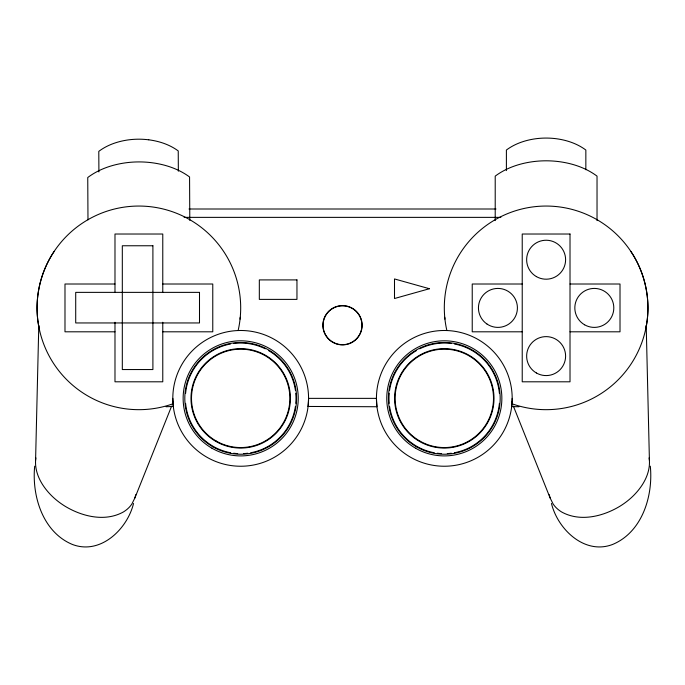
<?xml version="1.0" encoding="UTF-8"?>
<svg xmlns="http://www.w3.org/2000/svg" width="685" height="685" viewBox="0 0 685 685"><rect width="100%" height="100%" fill="white"/><g stroke="black" fill="none" stroke-linecap="round" stroke-linejoin="round"><path stroke-width="1.03" d="M512.183 398.362A67.875 67.875 0 0 1 410.375 457.143A67.875 67.875 0 0 1 410.375 339.58A67.875 67.875 0 0 1 512.183 398.362L512.055 402.532M38.788 325.461L35.577 460.448C34.781 474.38 42.744 487.181 52.437 496.531A64.381 50.176 20.7 0 0 65.084 506.249C82.191 516.593 105.242 522.21 123.608 511.841A39.567 30.842 20.7 0 0 131.82 504.109L134.911 497.909L171.627 406.102M512.097 401.727L511.729 406.205M34.687 466.177C31.733 495.846 42.684 531.98 72.233 544.395C100.241 555.278 127.213 529.377 133.549 503.449M512.02 403.088L511.969 403.773A101.808 101.808 0 0 0 646.743 323.397A101.808 101.808 0 0 0 542.486 206.117A101.808 101.808 0 0 0 446.868 330.538M240.058 319.15L240.255 317.275M308.104 406.205L308.567 398.362A67.875 67.875 0 0 0 206.75 339.58A67.875 67.875 0 0 0 206.75 457.143A67.875 67.875 0 0 0 308.567 398.362L376.433 398.362L376.955 406.744L308.079 406.453M511.686 406.59L518.973 406.744M35.577 460.448L35.92 457.897M645.835 328.423C651.375 302.102 645.835 273.7 630.825 251.378M134.911 497.909L135.776 494.656M54.175 251.378C39.165 273.7 33.625 302.102 39.165 328.423M188.983 209.002L496.017 209.002M184.128 217.368L500.872 217.368M114.986 284.01L64.989 284.01L64.989 331.805L114.986 331.805M162.773 284.01L212.77 284.01L212.77 331.805L162.773 331.805M522.227 284.01L472.23 284.01L472.23 331.805L522.227 331.805M570.014 284.01L620.011 284.01L620.011 331.805L570.014 331.805M166.027 406.744L173.296 406.453M148.833 139.817C159.297 141.187 169.683 144.612 178.237 150.923L178.348 171.19M513.373 406.102L550.089 497.909L553.18 504.109A39.567 30.842 -20.7 0 0 561.392 511.841C579.758 522.21 602.809 516.593 619.916 506.249A64.381 50.176 -20.7 0 0 632.563 496.531C642.256 487.181 650.219 474.38 649.423 460.448L646.212 325.461M551.451 503.449C557.787 529.377 584.759 555.278 612.767 544.395C642.316 531.98 653.267 495.846 650.313 466.177M549.224 494.656L550.089 497.909M649.08 457.897L649.423 460.448M173.331 406.693L172.817 398.362M444.745 317.275L444.942 319.15M172.98 403.088L173.031 403.773A101.808 101.808 0 0 1 38.257 323.397A101.808 101.808 0 0 1 142.514 206.117A101.808 101.808 0 0 1 238.132 330.538M172.945 402.532L172.885 401.384M189.796 220.373L189.565 176.961C177.672 168.202 163.073 163.758 148.499 162.354A101.277 101.277 0 0 0 138.576 161.917A101.277 101.277 0 0 0 128.652 162.456C114.095 164.023 99.548 168.621 87.748 177.518L87.98 219.894M98.905 171.944L98.794 151.359C107.271 144.955 117.623 141.418 128.069 139.928A78.689 78.689 0 0 1 148.756 139.817M597.029 220.596L597.029 176.122C585.187 167.294 570.614 162.773 556.04 161.292A101.277 101.277 0 0 0 536.201 161.292C521.628 162.773 507.054 167.294 495.212 176.122L495.212 220.596M585.846 169.734L585.846 150.032C577.327 143.67 566.957 140.185 556.503 138.755A78.689 78.689 0 0 0 535.738 138.755C525.284 140.185 514.914 143.67 506.395 150.032L506.395 170.608M162.773 292.512L162.773 234.022L114.986 234.022L114.986 292.512M162.773 322.25L162.773 381.802L114.986 381.802L114.986 322.25M499.399 403.328A55.314 55.314 0 0 1 454.378 452.751M451.329 453.23A55.314 55.314 0 0 1 447.296 453.59M441.328 453.59A55.314 55.314 0 0 1 437.295 453.23M434.247 452.751A55.314 55.314 0 0 1 389.585 406.393M389.217 403.328A55.314 55.314 0 0 1 389.217 393.387M389.585 390.322A55.314 55.314 0 0 1 416.437 350.583M419.725 348.811A55.314 55.314 0 0 1 451.329 343.493M454.378 343.973A55.314 55.314 0 0 1 499.399 393.387M295.783 393.387A55.314 55.314 0 0 1 295.783 403.328M295.415 406.393A55.314 55.314 0 0 1 250.753 452.751M247.705 453.23A55.314 55.314 0 0 1 243.672 453.59M237.704 453.59A55.314 55.314 0 0 1 233.671 453.23M230.622 452.751A55.314 55.314 0 0 1 185.601 403.328M185.601 393.387A55.314 55.314 0 0 1 230.622 343.973M233.671 343.493A55.314 55.314 0 0 1 265.275 348.811M268.563 350.583A55.314 55.314 0 0 1 295.415 390.322M429.418 288.727L394.5 298.514L394.5 278.941L429.418 288.727M570.014 234.022L522.227 234.022L522.227 381.802L570.014 381.802L570.014 234.022M152.901 245.761L122.315 245.761L122.315 369.549L152.901 369.549L152.901 245.761M296.956 279.908L259.324 279.908L259.324 299.388L296.956 299.388L296.956 279.908M199.498 292.367L75.71 292.367L75.71 322.952L199.498 322.952L199.498 292.367M487.009 324.048A19.488 19.488 0 0 0 517.363 309.303A19.488 19.488 0 0 0 489.415 290.38A19.488 19.488 0 0 0 487.009 324.048M584.57 324.784A19.488 19.488 0 0 0 613.803 307.908A19.488 19.488 0 0 0 584.57 291.031A19.488 19.488 0 0 0 584.57 324.784M536.381 276.594A19.488 19.488 0 0 0 565.604 259.718A19.488 19.488 0 0 0 536.381 242.841A19.488 19.488 0 0 0 536.381 276.594M536.381 372.974A19.488 19.488 0 0 0 565.604 356.106A19.488 19.488 0 0 0 536.381 339.229A19.488 19.488 0 0 0 536.381 372.974M332.782 342.089A19.445 19.445 0 0 0 361.945 325.247A19.445 19.445 0 0 0 332.782 308.413A19.445 19.445 0 0 0 332.782 342.089M332.679 342.26A19.642 19.642 0 0 0 362.142 325.247A19.642 19.642 0 0 0 332.679 308.241A19.642 19.642 0 0 0 332.679 342.26M419.708 440.969A49.2 49.2 0 0 0 493.508 398.362A49.2 49.2 0 0 0 419.708 355.755A49.2 49.2 0 0 0 419.708 440.969M419.46 441.405A49.697 49.697 0 0 0 494.005 398.362A49.697 49.697 0 0 0 419.46 355.318A49.697 49.697 0 0 0 419.46 441.405M416.369 446.757A55.879 55.879 0 0 0 500.187 398.362A55.879 55.879 0 0 0 416.369 349.966A55.879 55.879 0 0 0 416.369 446.757M216.092 440.969A49.2 49.2 0 0 0 289.883 398.362A49.2 49.2 0 0 0 216.092 355.755A49.2 49.2 0 0 0 216.092 440.969M215.844 441.405A49.697 49.697 0 0 0 290.389 398.362A49.697 49.697 0 0 0 215.844 355.318A49.697 49.697 0 0 0 215.844 441.405M212.752 446.757A55.879 55.879 0 0 0 296.571 398.362A55.879 55.879 0 0 0 212.752 349.966A55.879 55.879 0 0 0 212.752 446.757M211.913 448.196A57.54 57.54 0 0 0 298.232 398.362A57.54 57.54 0 0 0 211.913 348.528A57.54 57.54 0 0 0 211.913 448.196M415.538 448.196A57.54 57.54 0 0 0 501.857 398.362A57.54 57.54 0 0 0 415.538 348.528A57.54 57.54 0 0 0 415.538 448.196"/></g></svg>
